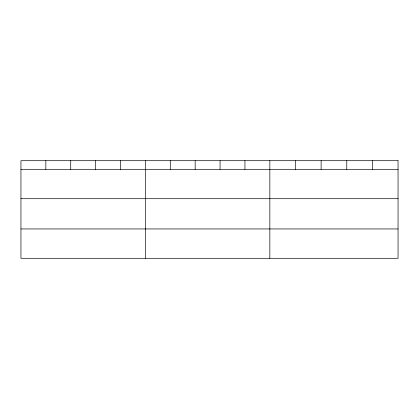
<?xml version="1.0" encoding="UTF-8"?>
<svg xmlns="http://www.w3.org/2000/svg" width="419" height="419" viewBox="0 0 419 419"><rect width="100%" height="100%" fill="white"/><g stroke="black" fill="none" stroke-linecap="round" stroke-linejoin="round"><path stroke-width="0.63" d="M20.95 169.344L398.05 169.344M20.95 198.7L398.05 198.7M20.95 228.947L398.05 228.947M372.407 160.697L372.407 169.344M346.764 160.697L346.764 169.344M321.122 160.697L321.122 169.344M295.479 160.697L295.479 169.344M269.836 160.697L269.836 258.303M244.947 160.697L244.947 169.344M220.059 160.697L220.059 169.344M195.17 160.697L195.17 169.344M170.282 160.697L170.282 169.344M145.393 160.697L145.393 258.303M120.504 160.697L120.504 169.344M95.616 160.697L95.616 169.344M70.727 160.697L70.727 169.344M45.839 160.697L45.839 169.344M398.05 160.697L20.95 160.697L20.95 258.303L398.05 258.303L398.05 160.697"/></g></svg>
